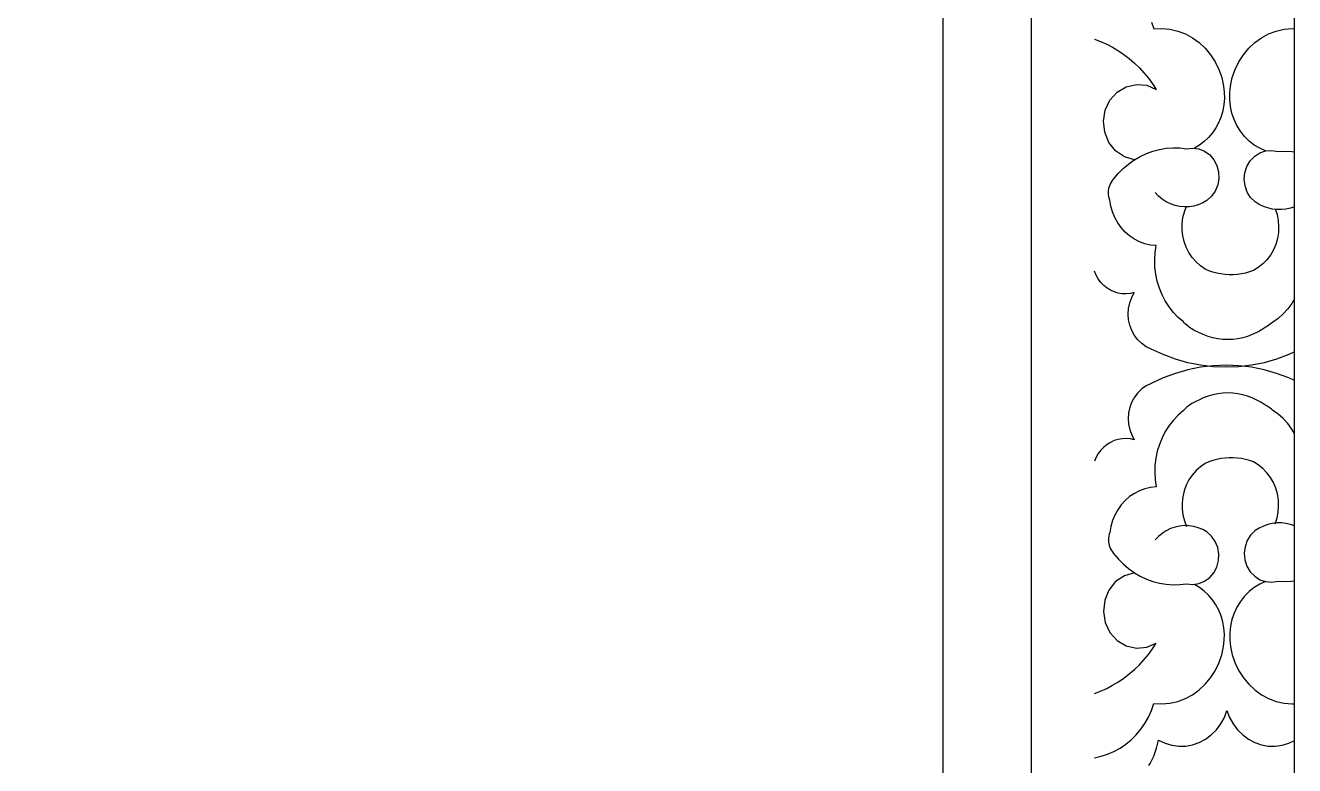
# Model space of a CAD drawing. Extents: x 1188826 to 1909461, y 608442 to 1651179.
# Drawn here: x 1660401.7 to 1660852.5, y 1029419.3 to 1029682.4 of the extents above; entities that cross this region are included whole.
import ezdxf

# ---------------------------------------------------------------- set-up
doc = ezdxf.new("R2010")
doc.units = 0
doc.header["$LTSCALE"] = 1000
doc.header["$MEASUREMENT"] = 0
doc.layers.add('窗', color=4, linetype='Continuous')
doc.layers.add('立面线', color=40, linetype='Continuous')

# ---------------------------------------------------------------- blocks, each defined once
blk = doc.blocks.new('EHYTERHT5EHTER')
at = {"layer": '窗', "ltscale": 3}
blk.add_lwpolyline([(76049.19, -231660.6), (77243.13, -231660.6), (77243.13, -233330.6), (76049.19, -233330.6)], close=True, dxfattribs=at)

msp = doc.modelspace()

# ---------------------------------------------------------------- linework, layer by layer
at = {"layer": '立面线'}
for p, q in [((1660727.68, 1028413.42), (1660727.66, 1032663.42)), ((1660758.89, 1032633.42), (1660758.89, 1028443.42)), ((1660852.52, 1028443.42), (1660852.52, 1032543.42)), ((1660801.68, 1029683.54), (1660802.54, 1029681.09)), ((1660802.54, 1029681.09), (1660805.39, 1029681.22)), ((1660805.39, 1029681.22), (1660808.23, 1029680.97)), ((1660808.23, 1029680.97), (1660811.02, 1029680.33)), ((1660845.99, 1029680.33), (1660848.78, 1029680.97)), ((1660848.78, 1029680.97), (1660851.62, 1029681.22)), ((1660851.62, 1029681.22), (1660852.52, 1029681.18)), ((1660781.41, 1029677.48), (1660783.62, 1029676.64)), ((1660783.62, 1029676.64), (1660785.77, 1029675.67)), ((1660811.02, 1029680.33), (1660813.71, 1029679.32)), ((1660813.71, 1029679.32), (1660816.27, 1029677.95)), ((1660816.27, 1029677.95), (1660818.64, 1029676.25)), ((1660818.64, 1029676.25), (1660820.8, 1029674.23)), ((1660836.21, 1029674.23), (1660838.37, 1029676.25)), ((1660838.37, 1029676.25), (1660840.74, 1029677.95)), ((1660840.74, 1029677.95), (1660843.29, 1029679.32)), ((1660843.29, 1029679.32), (1660845.99, 1029680.33)), ((1660785.77, 1029675.67), (1660787.88, 1029674.58)), ((1660787.88, 1029674.58), (1660789.92, 1029673.36)), ((1660789.92, 1029673.36), (1660791.9, 1029672.01)), ((1660791.9, 1029672.01), (1660793.81, 1029670.55)), ((1660820.8, 1029674.23), (1660822.7, 1029671.94)), ((1660822.7, 1029671.94), (1660824.32, 1029669.41)), ((1660832.68, 1029669.41), (1660834.31, 1029671.94)), ((1660834.31, 1029671.94), (1660836.21, 1029674.23)), ((1660793.81, 1029670.55), (1660795.63, 1029668.98)), ((1660795.63, 1029668.98), (1660797.37, 1029667.29)), ((1660797.37, 1029667.29), (1660799.02, 1029665.51)), ((1660824.32, 1029669.41), (1660825.64, 1029666.68)), ((1660831.37, 1029666.68), (1660832.68, 1029669.41)), ((1660799.02, 1029665.51), (1660800.58, 1029663.62)), ((1660800.58, 1029663.62), (1660802.03, 1029661.65)), ((1660825.64, 1029666.68), (1660826.63, 1029663.8)), ((1660826.63, 1029663.8), (1660827.27, 1029660.8)), ((1660829.74, 1029660.8), (1660830.38, 1029663.8)), ((1660830.38, 1029663.8), (1660831.37, 1029666.68)), ((1660786.92, 1029655.79), (1660789.48, 1029658.65)), ((1660789.48, 1029658.65), (1660792.7, 1029660.57)), ((1660792.7, 1029660.57), (1660796.3, 1029661.41)), ((1660796.3, 1029661.41), (1660799.97, 1029661.07)), ((1660799.97, 1029661.07), (1660803.38, 1029659.59)), ((1660802.03, 1029661.65), (1660803.38, 1029659.59)), ((1660827.27, 1029660.8), (1660827.53, 1029658.61)), ((1660827.53, 1029658.61), (1660827.57, 1029656.4)), ((1660829.46, 1029655.97), (1660829.47, 1029658.4)), ((1660829.47, 1029658.4), (1660829.74, 1029660.8)), ((1660785.25, 1029652.25), (1660786.92, 1029655.79)), ((1660827.39, 1029654.2), (1660826.99, 1029652.04)), ((1660827.57, 1029656.4), (1660827.39, 1029654.2)), ((1660829.71, 1029653.57), (1660829.46, 1029655.97)), ((1660784.61, 1029648.34), (1660785.25, 1029652.25)), ((1660826.38, 1029649.93), (1660825.56, 1029647.91)), ((1660826.99, 1029652.04), (1660826.38, 1029649.93)), ((1660830.23, 1029651.21), (1660829.71, 1029653.57)), ((1660831, 1029648.94), (1660830.23, 1029651.21)), ((1660785.05, 1029644.4), (1660784.61, 1029648.34)), ((1660824.54, 1029645.99), (1660823.34, 1029644.2)), ((1660825.56, 1029647.91), (1660824.54, 1029645.99)), ((1660832.02, 1029646.78), (1660831, 1029648.94)), ((1660833.26, 1029644.76), (1660832.02, 1029646.78)), ((1660834.72, 1029642.92), (1660833.26, 1029644.76)), ((1660786.53, 1029640.77), (1660785.05, 1029644.4)), ((1660788.94, 1029637.76), (1660786.53, 1029640.77)), ((1660820.44, 1029641.1), (1660818.77, 1029639.82)), ((1660821.97, 1029642.57), (1660820.44, 1029641.1)), ((1660823.34, 1029644.2), (1660821.97, 1029642.57)), ((1660836.37, 1029641.27), (1660834.72, 1029642.92)), ((1660838.18, 1029639.85), (1660836.37, 1029641.27)), ((1660792.05, 1029635.64), (1660788.94, 1029637.76)), ((1660795.6, 1029634.6), (1660792.05, 1029635.64)), ((1660795.6, 1029634.6), (1660797.65, 1029635.79)), ((1660797.65, 1029635.79), (1660799.87, 1029636.84)), ((1660799.87, 1029636.84), (1660802.17, 1029637.68)), ((1660802.17, 1029637.68), (1660804.52, 1029638.29)), ((1660804.52, 1029638.29), (1660806.92, 1029638.69)), ((1660806.92, 1029638.69), (1660809.34, 1029638.86)), ((1660809.34, 1029638.86), (1660811.76, 1029638.8)), ((1660811.76, 1029638.8), (1660814.17, 1029638.51)), ((1660814.17, 1029638.51), (1660816.34, 1029638.76)), ((1660816.34, 1029638.76), (1660818.5, 1029638.47)), ((1660818.77, 1029639.82), (1660816.99, 1029638.73)), ((1660818.5, 1029638.47), (1660820.55, 1029637.65)), ((1660820.55, 1029637.65), (1660822.36, 1029636.33)), ((1660822.36, 1029636.33), (1660823.84, 1029634.61)), ((1660836.78, 1029634.22), (1660838.35, 1029635.86)), ((1660840.14, 1029638.67), (1660838.18, 1029639.85)), ((1660838.35, 1029635.86), (1660840.22, 1029637.06)), ((1660842.22, 1029637.74), (1660840.14, 1029638.67)), ((1660840.22, 1029637.06), (1660842.22, 1029637.74)), ((1660842.22, 1029637.74), (1660842.3, 1029637.76)), ((1660842.3, 1029637.76), (1660844.48, 1029637.93)), ((1660844.48, 1029637.93), (1660846.63, 1029637.55)), ((1660846.63, 1029637.55), (1660849.05, 1029637.69)), ((1660849.05, 1029637.69), (1660851.48, 1029637.6)), ((1660851.48, 1029637.6), (1660852.52, 1029637.47)), ((1660789.85, 1029629.67), (1660791.61, 1029631.47)), ((1660791.61, 1029631.47), (1660793.5, 1029633.1)), ((1660793.5, 1029633.1), (1660795.52, 1029634.54)), ((1660795.52, 1029634.54), (1660795.6, 1029634.6)), ((1660823.84, 1029634.61), (1660824.91, 1029632.56)), ((1660824.91, 1029632.56), (1660825.52, 1029630.3)), ((1660834.88, 1029630.02), (1660835.6, 1029632.24)), ((1660835.6, 1029632.24), (1660836.78, 1029634.22)), ((1660787.12, 1029626.11), (1660787.44, 1029626.69)), ((1660787.44, 1029626.69), (1660787.82, 1029627.22)), ((1660787.82, 1029627.22), (1660788.24, 1029627.71)), ((1660788.24, 1029627.71), (1660789.85, 1029629.67)), ((1660825.63, 1029627.95), (1660825.23, 1029625.64)), ((1660825.52, 1029630.3), (1660825.63, 1029627.95)), ((1660834.65, 1029627.68), (1660834.88, 1029630.02)), ((1660834.93, 1029625.35), (1660834.65, 1029627.68)), ((1660786.38, 1029622.9), (1660786.41, 1029623.57)), ((1660786.42, 1029622.23), (1660786.38, 1029622.9)), ((1660786.41, 1029623.57), (1660786.49, 1029624.23)), ((1660786.52, 1029621.57), (1660786.42, 1029622.23)), ((1660786.49, 1029624.23), (1660786.64, 1029624.88)), ((1660786.64, 1029624.88), (1660786.85, 1029625.51)), ((1660786.85, 1029625.51), (1660787.12, 1029626.11)), ((1660804.16, 1029621.69), (1660802.95, 1029622.95)), ((1660824.35, 1029623.48), (1660823.04, 1029621.61)), ((1660825.23, 1029625.64), (1660824.35, 1029623.48)), ((1660835.7, 1029623.14), (1660834.93, 1029625.35)), ((1660836.91, 1029621.19), (1660835.7, 1029623.14)), ((1660786.68, 1029620.93), (1660786.52, 1029621.57)), ((1660786.9, 1029620.3), (1660786.68, 1029620.93)), ((1660787.27, 1029618.16), (1660786.9, 1029620.3)), ((1660787.86, 1029616.08), (1660787.27, 1029618.16)), ((1660805.49, 1029620.6), (1660804.16, 1029621.69)), ((1660806.93, 1029619.67), (1660805.49, 1029620.6)), ((1660808.45, 1029618.92), (1660806.93, 1029619.67)), ((1660810.05, 1029618.37), (1660808.45, 1029618.92)), ((1660811.69, 1029618.01), (1660810.05, 1029618.37)), ((1660813.36, 1029617.86), (1660811.69, 1029618.01)), ((1660813.35, 1029616.11), (1660814.09, 1029618.11)), ((1660815.03, 1029617.91), (1660813.36, 1029617.86)), ((1660816.69, 1029618.16), (1660815.03, 1029617.91)), ((1660818.31, 1029618.62), (1660816.69, 1029618.16)), ((1660819.87, 1029619.27), (1660818.31, 1029618.62)), ((1660821.36, 1029620.11), (1660819.87, 1029619.27)), ((1660823.04, 1029621.61), (1660821.36, 1029620.11)), ((1660838.52, 1029619.6), (1660836.91, 1029621.19)), ((1660839.93, 1029618.72), (1660838.52, 1029619.6)), ((1660841.42, 1029618.01), (1660839.93, 1029618.72)), ((1660842.97, 1029617.47), (1660841.42, 1029618.01)), ((1660852.52, 1029617.93), (1660851.03, 1029617.42)), ((1660788.68, 1029614.09), (1660787.86, 1029616.08)), ((1660789.71, 1029612.22), (1660788.68, 1029614.09)), ((1660812.59, 1029611.89), (1660812.85, 1029614.03)), ((1660812.85, 1029614.03), (1660813.35, 1029616.11)), ((1660844.56, 1029617.1), (1660842.97, 1029617.47)), ((1660846.18, 1029616.91), (1660844.56, 1029617.1)), ((1660845.67, 1029617.17), (1660846.31, 1029615.13)), ((1660847.81, 1029616.9), (1660846.18, 1029616.91)), ((1660846.31, 1029615.13), (1660846.7, 1029613.02)), ((1660849.44, 1029617.07), (1660847.81, 1029616.9)), ((1660851.03, 1029617.42), (1660849.44, 1029617.07)), ((1660790.93, 1029610.49), (1660789.71, 1029612.22)), ((1660792.34, 1029608.92), (1660790.93, 1029610.49)), ((1660793.91, 1029607.55), (1660792.34, 1029608.92)), ((1660812.58, 1029609.73), (1660812.59, 1029611.89)), ((1660812.82, 1029607.59), (1660812.58, 1029609.73)), ((1660846.75, 1029608.72), (1660846.4, 1029606.6)), ((1660846.7, 1029613.02), (1660846.85, 1029610.87)), ((1660846.85, 1029610.87), (1660846.75, 1029608.72)), ((1660795.62, 1029606.39), (1660793.91, 1029607.55)), ((1660797.44, 1029605.45), (1660795.62, 1029606.39)), ((1660799.35, 1029604.75), (1660797.44, 1029605.45)), ((1660801.33, 1029604.3), (1660799.35, 1029604.75)), ((1660803.34, 1029604.1), (1660801.33, 1029604.3)), ((1660802.97, 1029601.57), (1660803.34, 1029604.1)), ((1660813.31, 1029605.5), (1660812.82, 1029607.59)), ((1660814.04, 1029603.5), (1660813.31, 1029605.5)), ((1660845.8, 1029604.54), (1660844.98, 1029602.58)), ((1660846.4, 1029606.6), (1660845.8, 1029604.54)), ((1660802.82, 1029599.02), (1660802.97, 1029601.57)), ((1660814.99, 1029601.6), (1660814.04, 1029603.5)), ((1660816.16, 1029599.85), (1660814.99, 1029601.6)), ((1660817.52, 1029598.28), (1660816.16, 1029599.85)), ((1660843.93, 1029600.74), (1660842.67, 1029599.07)), ((1660844.98, 1029602.58), (1660843.93, 1029600.74)), ((1660802.91, 1029596.46), (1660802.82, 1029599.02)), ((1660803.21, 1029593.93), (1660802.91, 1029596.46)), ((1660819.05, 1029596.89), (1660817.52, 1029598.28)), ((1660820.73, 1029595.73), (1660819.05, 1029596.89)), ((1660822.1, 1029595.16), (1660820.73, 1029595.73)), ((1660823.5, 1029594.69), (1660822.1, 1029595.16)), ((1660837.89, 1029595.22), (1660836.5, 1029594.73)), ((1660839.63, 1029596.28), (1660837.89, 1029595.22)), ((1660841.23, 1029597.57), (1660839.63, 1029596.28)), ((1660842.67, 1029599.07), (1660841.23, 1029597.57)), ((1660782.02, 1029593.55), (1660781.41, 1029594.96)), ((1660782.79, 1029592.24), (1660782.02, 1029593.55)), ((1660783.7, 1029591.03), (1660782.79, 1029592.24)), ((1660784.74, 1029589.95), (1660783.7, 1029591.03)), ((1660803.74, 1029591.43), (1660803.21, 1029593.93)), ((1660804.48, 1029589), (1660803.74, 1029591.43)), ((1660824.92, 1029594.31), (1660823.5, 1029594.69)), ((1660826.36, 1029594.02), (1660824.92, 1029594.31)), ((1660827.81, 1029593.83), (1660826.36, 1029594.02)), ((1660829.27, 1029593.74), (1660827.81, 1029593.83)), ((1660830.73, 1029593.74), (1660829.27, 1029593.74)), ((1660832.19, 1029593.85), (1660830.73, 1029593.74)), ((1660833.65, 1029594.05), (1660832.19, 1029593.85)), ((1660835.08, 1029594.34), (1660833.65, 1029594.05)), ((1660836.5, 1029594.73), (1660835.08, 1029594.34)), ((1660785.9, 1029589.02), (1660784.74, 1029589.95)), ((1660787.15, 1029588.24), (1660785.9, 1029589.02)), ((1660788.48, 1029587.64), (1660787.15, 1029588.24)), ((1660789.86, 1029587.21), (1660788.48, 1029587.64)), ((1660791.29, 1029586.97), (1660789.86, 1029587.21)), ((1660792.73, 1029586.92), (1660791.29, 1029586.97)), ((1660794.17, 1029587.06), (1660792.73, 1029586.92)), ((1660795.58, 1029587.38), (1660794.17, 1029587.06)), ((1660794.64, 1029585.63), (1660795.58, 1029587.38)), ((1660805.44, 1029586.66), (1660804.48, 1029589)), ((1660806.59, 1029584.42), (1660805.44, 1029586.66)), ((1660793.42, 1029579.76), (1660793.55, 1029581.77)), ((1660793.55, 1029581.77), (1660793.96, 1029583.75)), ((1660793.96, 1029583.75), (1660794.64, 1029585.63)), ((1660807.94, 1029582.32), (1660806.59, 1029584.42)), ((1660809.47, 1029580.36), (1660807.94, 1029582.32)), ((1660850.08, 1029581.58), (1660848.43, 1029579.8)), ((1660851.54, 1029583.52), (1660850.08, 1029581.58)), ((1660852.52, 1029585.13), (1660851.54, 1029583.52)), ((1660793.57, 1029577.74), (1660793.42, 1029579.76)), ((1660794.01, 1029575.77), (1660793.57, 1029577.74)), ((1660811.16, 1029578.56), (1660809.47, 1029580.36)), ((1660813, 1029576.95), (1660811.16, 1029578.56)), ((1660846.64, 1029578.21), (1660844.7, 1029576.82)), ((1660848.43, 1029579.8), (1660846.64, 1029578.21)), ((1660794.71, 1029573.9), (1660794.01, 1029575.77)), ((1660795.67, 1029572.16), (1660794.71, 1029573.9)), ((1660813.4, 1029576.55), (1660813, 1029576.95)), ((1660813.81, 1029576.17), (1660813.4, 1029576.55)), ((1660814.23, 1029575.8), (1660813.81, 1029576.17)), ((1660814.66, 1029575.45), (1660814.23, 1029575.8)), ((1660815.1, 1029575.12), (1660814.66, 1029575.45)), ((1660815.56, 1029574.8), (1660815.1, 1029575.12)), ((1660816.02, 1029574.49), (1660815.56, 1029574.8)), ((1660816.49, 1029574.2), (1660816.02, 1029574.49)), ((1660816.97, 1029573.93), (1660816.49, 1029574.2)), ((1660817.46, 1029573.68), (1660816.97, 1029573.93)), ((1660817.95, 1029573.44), (1660817.46, 1029573.68)), ((1660818.45, 1029573.23), (1660817.95, 1029573.44)), ((1660820.09, 1029572.46), (1660818.45, 1029573.23)), ((1660821.77, 1029571.82), (1660820.09, 1029572.46)), ((1660837.48, 1029572.46), (1660835.8, 1029571.82)), ((1660839.11, 1029573.23), (1660837.48, 1029572.46)), ((1660839.6, 1029573.48), (1660839.11, 1029573.23)), ((1660840.09, 1029573.74), (1660839.6, 1029573.48)), ((1660840.57, 1029574.01), (1660840.09, 1029573.74)), ((1660841.05, 1029574.29), (1660840.57, 1029574.01)), ((1660841.52, 1029574.58), (1660841.05, 1029574.29)), ((1660841.99, 1029574.87), (1660841.52, 1029574.58)), ((1660842.45, 1029575.18), (1660841.99, 1029574.87)), ((1660842.91, 1029575.49), (1660842.45, 1029575.18)), ((1660843.37, 1029575.81), (1660842.91, 1029575.49)), ((1660843.82, 1029576.14), (1660843.37, 1029575.81)), ((1660844.26, 1029576.48), (1660843.82, 1029576.14)), ((1660844.7, 1029576.82), (1660844.26, 1029576.48)), ((1660796.86, 1029570.6), (1660795.67, 1029572.16)), ((1660798.25, 1029569.25), (1660796.86, 1029570.6)), ((1660799.82, 1029568.14), (1660798.25, 1029569.25)), ((1660801.53, 1029567.3), (1660799.82, 1029568.14)), ((1660823.49, 1029571.32), (1660821.77, 1029571.82)), ((1660825.24, 1029570.96), (1660823.49, 1029571.32)), ((1660827, 1029570.75), (1660825.24, 1029570.96)), ((1660828.78, 1029570.68), (1660827, 1029570.75)), ((1660830.56, 1029570.75), (1660828.78, 1029570.68)), ((1660832.33, 1029570.96), (1660830.56, 1029570.75)), ((1660834.08, 1029571.32), (1660832.33, 1029570.96)), ((1660835.8, 1029571.82), (1660834.08, 1029571.32)), ((1660805.83, 1029565.37), (1660801.53, 1029567.34)), ((1660810.21, 1029563.75), (1660805.83, 1029565.37)), ((1660814.64, 1029562.49), (1660810.21, 1029563.75)), ((1660846.14, 1029563.75), (1660841.7, 1029562.49)), ((1660850.52, 1029565.37), (1660846.14, 1029563.75)), ((1660852.52, 1029566.29), (1660850.52, 1029565.37)), ((1660814.64, 1029559.94), (1660810.21, 1029558.68)), ((1660819.13, 1029561.58), (1660814.64, 1029562.49)), ((1660819.13, 1029560.85), (1660814.64, 1029559.94)), ((1660823.64, 1029561.03), (1660819.13, 1029561.58)), ((1660823.64, 1029561.4), (1660819.13, 1029560.85)), ((1660828.17, 1029561.58), (1660823.64, 1029561.4)), ((1660828.17, 1029560.85), (1660823.64, 1029561.03)), ((1660832.7, 1029561.4), (1660828.17, 1029561.58)), ((1660832.7, 1029561.03), (1660828.17, 1029560.85)), ((1660837.22, 1029561.58), (1660832.7, 1029561.03)), ((1660837.22, 1029560.85), (1660832.7, 1029561.4)), ((1660841.7, 1029562.49), (1660837.22, 1029561.58)), ((1660841.7, 1029559.94), (1660837.22, 1029560.85)), ((1660846.14, 1029558.68), (1660841.7, 1029559.94)), ((1660801.53, 1029555.12), (1660799.82, 1029554.28)), ((1660805.83, 1029557.05), (1660801.53, 1029555.08)), ((1660810.21, 1029558.68), (1660805.83, 1029557.05)), ((1660850.52, 1029557.05), (1660846.14, 1029558.68)), ((1660852.52, 1029556.13), (1660850.52, 1029557.05)), ((1660795.67, 1029550.27), (1660794.71, 1029548.53)), ((1660796.86, 1029551.83), (1660795.67, 1029550.27)), ((1660798.25, 1029553.18), (1660796.86, 1029551.83)), ((1660799.82, 1029554.28), (1660798.25, 1029553.18)), ((1660820.09, 1029549.97), (1660818.45, 1029549.2)), ((1660821.77, 1029550.61), (1660820.09, 1029549.97)), ((1660823.49, 1029551.11), (1660821.77, 1029550.61)), ((1660825.24, 1029551.46), (1660823.49, 1029551.11)), ((1660827, 1029551.68), (1660825.24, 1029551.46)), ((1660828.78, 1029551.75), (1660827, 1029551.68)), ((1660830.56, 1029551.68), (1660828.78, 1029551.75)), ((1660832.33, 1029551.46), (1660830.56, 1029551.68)), ((1660834.08, 1029551.11), (1660832.33, 1029551.46)), ((1660835.8, 1029550.61), (1660834.08, 1029551.11)), ((1660837.48, 1029549.97), (1660835.8, 1029550.61)), ((1660839.11, 1029549.2), (1660837.48, 1029549.97)), ((1660794.01, 1029546.65), (1660793.57, 1029544.69)), ((1660794.71, 1029548.53), (1660794.01, 1029546.65)), ((1660813, 1029545.48), (1660811.16, 1029543.86)), ((1660813.4, 1029545.87), (1660813, 1029545.48)), ((1660813.81, 1029546.26), (1660813.4, 1029545.87)), ((1660814.23, 1029546.62), (1660813.81, 1029546.26)), ((1660814.66, 1029546.98), (1660814.23, 1029546.62)), ((1660815.1, 1029547.31), (1660814.66, 1029546.98)), ((1660815.56, 1029547.63), (1660815.1, 1029547.31)), ((1660816.02, 1029547.94), (1660815.56, 1029547.63)), ((1660816.49, 1029548.23), (1660816.02, 1029547.94)), ((1660816.97, 1029548.5), (1660816.49, 1029548.23)), ((1660817.46, 1029548.75), (1660816.97, 1029548.5)), ((1660817.95, 1029548.98), (1660817.46, 1029548.75)), ((1660818.45, 1029549.2), (1660817.95, 1029548.98)), ((1660839.6, 1029548.95), (1660839.11, 1029549.2)), ((1660840.09, 1029548.69), (1660839.6, 1029548.95)), ((1660840.57, 1029548.42), (1660840.09, 1029548.69)), ((1660841.05, 1029548.14), (1660840.57, 1029548.42)), ((1660841.52, 1029547.85), (1660841.05, 1029548.14)), ((1660841.99, 1029547.56), (1660841.52, 1029547.85)), ((1660842.45, 1029547.25), (1660841.99, 1029547.56)), ((1660842.91, 1029546.94), (1660842.45, 1029547.25)), ((1660843.37, 1029546.62), (1660842.91, 1029546.94)), ((1660843.82, 1029546.29), (1660843.37, 1029546.62)), ((1660844.26, 1029545.95), (1660843.82, 1029546.29)), ((1660844.7, 1029545.61), (1660844.26, 1029545.95)), ((1660846.64, 1029544.22), (1660844.7, 1029545.61)), ((1660793.57, 1029544.69), (1660793.42, 1029542.67)), ((1660793.42, 1029542.67), (1660793.55, 1029540.65)), ((1660809.47, 1029542.07), (1660807.94, 1029540.11)), ((1660811.16, 1029543.86), (1660809.47, 1029542.07)), ((1660848.43, 1029542.63), (1660846.64, 1029544.22)), ((1660850.08, 1029540.85), (1660848.43, 1029542.63)), ((1660793.55, 1029540.65), (1660793.96, 1029538.68)), ((1660793.96, 1029538.68), (1660794.64, 1029536.8)), ((1660794.64, 1029536.8), (1660795.58, 1029535.05)), ((1660806.59, 1029538.01), (1660805.44, 1029535.77)), ((1660807.94, 1029540.11), (1660806.59, 1029538.01)), ((1660851.54, 1029538.91), (1660850.08, 1029540.85)), ((1660852.52, 1029537.3), (1660851.54, 1029538.91)), ((1660784.74, 1029532.48), (1660783.7, 1029531.4)), ((1660785.9, 1029533.41), (1660784.74, 1029532.48)), ((1660787.15, 1029534.18), (1660785.9, 1029533.41)), ((1660788.48, 1029534.79), (1660787.15, 1029534.18)), ((1660789.86, 1029535.22), (1660788.48, 1029534.79)), ((1660791.29, 1029535.46), (1660789.86, 1029535.22)), ((1660792.73, 1029535.51), (1660791.29, 1029535.46)), ((1660794.17, 1029535.37), (1660792.73, 1029535.51)), ((1660795.58, 1029535.05), (1660794.17, 1029535.37)), ((1660804.48, 1029533.43), (1660803.74, 1029531)), ((1660805.44, 1029535.77), (1660804.48, 1029533.43)), ((1660782.02, 1029528.87), (1660781.41, 1029527.47)), ((1660782.79, 1029530.19), (1660782.02, 1029528.87)), ((1660783.7, 1029531.4), (1660782.79, 1029530.19)), ((1660803.21, 1029528.5), (1660802.91, 1029525.97)), ((1660803.74, 1029531), (1660803.21, 1029528.5)), ((1660823.5, 1029527.74), (1660822.1, 1029527.27)), ((1660824.92, 1029528.12), (1660823.5, 1029527.74)), ((1660826.36, 1029528.41), (1660824.92, 1029528.12)), ((1660827.81, 1029528.6), (1660826.36, 1029528.41)), ((1660829.27, 1029528.69), (1660827.81, 1029528.6)), ((1660830.73, 1029528.68), (1660829.27, 1029528.69)), ((1660832.19, 1029528.58), (1660830.73, 1029528.68)), ((1660833.65, 1029528.38), (1660832.19, 1029528.58)), ((1660835.08, 1029528.09), (1660833.65, 1029528.38)), ((1660836.5, 1029527.69), (1660835.08, 1029528.09)), ((1660837.89, 1029527.21), (1660836.5, 1029527.69)), ((1660802.91, 1029525.97), (1660802.82, 1029523.41)), ((1660802.82, 1029523.41), (1660802.97, 1029520.85)), ((1660817.52, 1029524.15), (1660816.16, 1029522.57)), ((1660819.05, 1029525.53), (1660817.52, 1029524.15)), ((1660820.73, 1029526.7), (1660819.05, 1029525.53)), ((1660822.1, 1029527.27), (1660820.73, 1029526.7)), ((1660839.63, 1029526.15), (1660837.89, 1029527.21)), ((1660841.23, 1029524.86), (1660839.63, 1029526.15)), ((1660842.67, 1029523.36), (1660841.23, 1029524.86)), ((1660843.93, 1029521.69), (1660842.67, 1029523.36)), ((1660802.97, 1029520.85), (1660803.34, 1029518.33)), ((1660814.04, 1029518.93), (1660813.31, 1029516.92)), ((1660814.99, 1029520.82), (1660814.04, 1029518.93)), ((1660816.16, 1029522.57), (1660814.99, 1029520.82)), ((1660844.98, 1029519.85), (1660843.93, 1029521.69)), ((1660845.8, 1029517.89), (1660844.98, 1029519.85)), ((1660793.91, 1029514.88), (1660792.34, 1029513.5)), ((1660795.62, 1029516.04), (1660793.91, 1029514.88)), ((1660797.44, 1029516.98), (1660795.62, 1029516.04)), ((1660799.35, 1029517.68), (1660797.44, 1029516.98)), ((1660801.33, 1029518.13), (1660799.35, 1029517.68)), ((1660803.34, 1029518.33), (1660801.33, 1029518.13)), ((1660812.82, 1029514.83), (1660812.58, 1029512.69)), ((1660813.31, 1029516.92), (1660812.82, 1029514.83)), ((1660846.4, 1029515.83), (1660845.8, 1029517.89)), ((1660846.75, 1029513.71), (1660846.4, 1029515.83)), ((1660789.71, 1029510.21), (1660788.68, 1029508.34)), ((1660790.93, 1029511.94), (1660789.71, 1029510.21)), ((1660792.34, 1029513.5), (1660790.93, 1029511.94)), ((1660812.58, 1029512.69), (1660812.59, 1029510.54)), ((1660812.59, 1029510.54), (1660812.85, 1029508.4)), ((1660846.31, 1029507.3), (1660846.7, 1029509.41)), ((1660846.7, 1029509.41), (1660846.85, 1029511.56)), ((1660846.85, 1029511.56), (1660846.75, 1029513.71)), ((1660787.86, 1029506.35), (1660787.27, 1029504.27)), ((1660788.68, 1029508.34), (1660787.86, 1029506.35)), ((1660812.85, 1029508.4), (1660813.35, 1029506.32)), ((1660813.35, 1029506.32), (1660814.09, 1029504.31)), ((1660842.97, 1029504.96), (1660841.42, 1029504.42)), ((1660844.56, 1029505.33), (1660842.97, 1029504.96)), ((1660846.18, 1029505.52), (1660844.56, 1029505.33)), ((1660845.67, 1029505.25), (1660846.31, 1029507.3)), ((1660847.81, 1029505.53), (1660846.18, 1029505.52)), ((1660849.44, 1029505.36), (1660847.81, 1029505.53)), ((1660851.03, 1029505), (1660849.44, 1029505.36)), ((1660852.52, 1029504.5), (1660851.03, 1029505)), ((1660786.52, 1029500.85), (1660786.42, 1029500.19)), ((1660786.68, 1029501.5), (1660786.52, 1029500.85)), ((1660786.9, 1029502.12), (1660786.68, 1029501.5)), ((1660787.27, 1029504.27), (1660786.9, 1029502.12)), ((1660804.16, 1029500.73), (1660802.95, 1029499.48)), ((1660805.49, 1029501.83), (1660804.16, 1029500.73)), ((1660806.93, 1029502.76), (1660805.49, 1029501.83)), ((1660808.45, 1029503.51), (1660806.93, 1029502.76)), ((1660810.05, 1029504.06), (1660808.45, 1029503.51)), ((1660811.69, 1029504.42), (1660810.05, 1029504.06)), ((1660813.36, 1029504.57), (1660811.69, 1029504.42)), ((1660815.03, 1029504.52), (1660813.36, 1029504.57)), ((1660816.69, 1029504.27), (1660815.03, 1029504.52)), ((1660818.31, 1029503.81), (1660816.69, 1029504.27)), ((1660819.87, 1029503.16), (1660818.31, 1029503.81)), ((1660821.36, 1029502.32), (1660819.87, 1029503.16)), ((1660823.04, 1029500.82), (1660821.36, 1029502.32)), ((1660824.35, 1029498.95), (1660823.04, 1029500.82)), ((1660836.91, 1029501.24), (1660835.7, 1029499.28)), ((1660838.52, 1029502.83), (1660836.91, 1029501.24)), ((1660839.93, 1029503.71), (1660838.52, 1029502.83)), ((1660841.42, 1029504.42), (1660839.93, 1029503.71)), ((1660786.42, 1029500.19), (1660786.38, 1029499.53)), ((1660786.38, 1029499.53), (1660786.41, 1029498.86)), ((1660786.41, 1029498.86), (1660786.49, 1029498.2)), ((1660786.49, 1029498.2), (1660786.64, 1029497.55)), ((1660786.64, 1029497.55), (1660786.85, 1029496.92)), ((1660786.85, 1029496.92), (1660787.12, 1029496.31)), ((1660787.12, 1029496.31), (1660787.44, 1029495.74)), ((1660825.23, 1029496.79), (1660824.35, 1029498.95)), ((1660825.63, 1029494.48), (1660825.23, 1029496.79)), ((1660834.93, 1029497.08), (1660834.65, 1029494.75)), ((1660835.7, 1029499.28), (1660834.93, 1029497.08)), ((1660787.44, 1029495.74), (1660787.82, 1029495.21)), ((1660787.82, 1029495.21), (1660788.24, 1029494.72)), ((1660788.24, 1029494.72), (1660789.85, 1029492.76)), ((1660789.85, 1029492.76), (1660791.61, 1029490.96)), ((1660824.91, 1029489.87), (1660825.52, 1029492.13)), ((1660825.52, 1029492.13), (1660825.63, 1029494.48)), ((1660834.65, 1029494.75), (1660834.88, 1029492.41)), ((1660834.88, 1029492.41), (1660835.6, 1029490.19)), ((1660792.05, 1029486.79), (1660788.94, 1029484.67)), ((1660791.61, 1029490.96), (1660793.5, 1029489.33)), ((1660795.6, 1029487.83), (1660792.05, 1029486.79)), ((1660793.5, 1029489.33), (1660795.52, 1029487.89)), ((1660795.52, 1029487.89), (1660795.6, 1029487.83)), ((1660795.6, 1029487.83), (1660797.65, 1029486.64)), ((1660822.36, 1029486.09), (1660823.84, 1029487.82)), ((1660823.84, 1029487.82), (1660824.91, 1029489.87)), ((1660835.6, 1029490.19), (1660836.78, 1029488.2)), ((1660836.78, 1029488.2), (1660838.35, 1029486.57)), ((1660788.94, 1029484.67), (1660786.53, 1029481.66)), ((1660797.65, 1029486.64), (1660799.87, 1029485.59)), ((1660799.87, 1029485.59), (1660802.17, 1029484.75)), ((1660802.17, 1029484.75), (1660804.52, 1029484.13)), ((1660804.52, 1029484.13), (1660806.92, 1029483.74)), ((1660806.92, 1029483.74), (1660809.34, 1029483.57)), ((1660809.34, 1029483.57), (1660811.76, 1029483.63)), ((1660811.76, 1029483.63), (1660814.17, 1029483.91)), ((1660814.17, 1029483.91), (1660816.34, 1029483.66)), ((1660816.34, 1029483.66), (1660818.5, 1029483.96)), ((1660818.77, 1029482.61), (1660816.99, 1029483.69)), ((1660818.5, 1029483.96), (1660820.55, 1029484.78)), ((1660820.44, 1029481.33), (1660818.77, 1029482.61)), ((1660820.55, 1029484.78), (1660822.36, 1029486.09)), ((1660838.18, 1029482.58), (1660836.37, 1029481.15)), ((1660840.14, 1029483.76), (1660838.18, 1029482.58)), ((1660838.35, 1029486.57), (1660840.22, 1029485.37)), ((1660842.22, 1029484.68), (1660840.14, 1029483.76)), ((1660840.22, 1029485.37), (1660842.22, 1029484.68)), ((1660842.22, 1029484.68), (1660842.3, 1029484.67)), ((1660842.3, 1029484.67), (1660844.48, 1029484.5)), ((1660844.48, 1029484.5), (1660846.63, 1029484.88)), ((1660846.63, 1029484.88), (1660849.05, 1029484.74)), ((1660849.05, 1029484.74), (1660851.48, 1029484.82)), ((1660851.48, 1029484.82), (1660852.52, 1029484.96)), ((1660785.05, 1029478.03), (1660784.61, 1029474.09)), ((1660786.53, 1029481.66), (1660785.05, 1029478.03)), ((1660821.97, 1029479.86), (1660820.44, 1029481.33)), ((1660823.34, 1029478.22), (1660821.97, 1029479.86)), ((1660824.54, 1029476.44), (1660823.34, 1029478.22)), ((1660834.72, 1029479.51), (1660833.26, 1029477.67)), ((1660836.37, 1029481.15), (1660834.72, 1029479.51)), ((1660784.61, 1029474.09), (1660785.25, 1029470.18)), ((1660825.56, 1029474.52), (1660824.54, 1029476.44)), ((1660826.38, 1029472.5), (1660825.56, 1029474.52)), ((1660831, 1029473.49), (1660830.23, 1029471.22)), ((1660832.02, 1029475.65), (1660831, 1029473.49)), ((1660833.26, 1029477.67), (1660832.02, 1029475.65)), ((1660785.25, 1029470.18), (1660786.92, 1029466.64)), ((1660826.99, 1029470.39), (1660826.38, 1029472.5)), ((1660827.39, 1029468.22), (1660826.99, 1029470.39)), ((1660829.71, 1029468.86), (1660829.46, 1029466.45)), ((1660830.23, 1029471.22), (1660829.71, 1029468.86)), ((1660786.92, 1029466.64), (1660789.48, 1029463.78)), ((1660827.57, 1029466.03), (1660827.39, 1029468.22)), ((1660827.53, 1029463.82), (1660827.57, 1029466.03)), ((1660829.46, 1029466.45), (1660829.47, 1029464.03)), ((1660789.48, 1029463.78), (1660792.7, 1029461.85)), ((1660792.7, 1029461.85), (1660796.3, 1029461.02)), ((1660796.3, 1029461.02), (1660799.97, 1029461.36)), ((1660799.97, 1029461.36), (1660803.38, 1029462.84)), ((1660800.58, 1029458.81), (1660802.03, 1029460.78)), ((1660802.03, 1029460.78), (1660803.38, 1029462.84)), ((1660826.63, 1029458.63), (1660827.27, 1029461.63)), ((1660827.27, 1029461.63), (1660827.53, 1029463.82)), ((1660829.47, 1029464.03), (1660829.74, 1029461.63)), ((1660829.74, 1029461.63), (1660830.38, 1029458.63)), ((1660797.37, 1029455.14), (1660799.02, 1029456.92)), ((1660799.02, 1029456.92), (1660800.58, 1029458.81)), ((1660824.32, 1029453.02), (1660825.64, 1029455.74)), ((1660825.64, 1029455.74), (1660826.63, 1029458.63)), ((1660830.38, 1029458.63), (1660831.37, 1029455.74)), ((1660831.37, 1029455.74), (1660832.68, 1029453.02)), ((1660791.9, 1029450.42), (1660793.81, 1029451.88)), ((1660793.81, 1029451.88), (1660795.63, 1029453.45)), ((1660795.63, 1029453.45), (1660797.37, 1029455.14)), ((1660822.7, 1029450.49), (1660824.32, 1029453.02)), ((1660832.68, 1029453.02), (1660834.31, 1029450.49)), ((1660783.62, 1029445.79), (1660785.77, 1029446.75)), ((1660785.77, 1029446.75), (1660787.88, 1029447.85)), ((1660787.88, 1029447.85), (1660789.92, 1029449.07)), ((1660789.92, 1029449.07), (1660791.9, 1029450.42)), ((1660818.64, 1029446.18), (1660820.8, 1029448.2)), ((1660820.8, 1029448.2), (1660822.7, 1029450.49)), ((1660834.31, 1029450.49), (1660836.21, 1029448.2)), ((1660836.21, 1029448.2), (1660838.37, 1029446.18)), ((1660781.41, 1029444.95), (1660783.62, 1029445.79)), ((1660808.23, 1029441.46), (1660811.02, 1029442.1)), ((1660811.02, 1029442.1), (1660813.71, 1029443.11)), ((1660813.71, 1029443.11), (1660816.27, 1029444.48)), ((1660816.27, 1029444.48), (1660818.64, 1029446.18)), ((1660838.37, 1029446.18), (1660840.74, 1029444.48)), ((1660840.74, 1029444.48), (1660843.29, 1029443.11)), ((1660843.29, 1029443.11), (1660845.99, 1029442.1)), ((1660845.99, 1029442.1), (1660848.78, 1029441.46)), ((1660800.61, 1029436.55), (1660801.68, 1029438.89)), ((1660801.68, 1029438.89), (1660802.54, 1029441.34)), ((1660802.54, 1029441.34), (1660805.39, 1029441.2)), ((1660805.39, 1029441.2), (1660808.23, 1029441.46)), ((1660827.57, 1029436.43), (1660828.5, 1029438.91)), ((1660828.5, 1029438.91), (1660829.44, 1029436.43)), ((1660848.78, 1029441.46), (1660851.62, 1029441.2)), ((1660851.62, 1029441.2), (1660852.52, 1029441.25)), ((1660797.9, 1029432.22), (1660799.34, 1029434.31)), ((1660799.34, 1029434.31), (1660800.61, 1029436.55)), ((1660824.75, 1029432.04), (1660826.31, 1029434.13)), ((1660826.31, 1029434.13), (1660827.57, 1029436.43)), ((1660829.44, 1029436.43), (1660830.7, 1029434.13)), ((1660830.7, 1029434.13), (1660832.26, 1029432.04)), ((1660792.57, 1029426.9), (1660794.5, 1029428.49)), ((1660794.5, 1029428.49), (1660796.27, 1029430.27)), ((1660796.27, 1029430.27), (1660797.9, 1029432.22)), ((1660803.5, 1029425.46), (1660804.23, 1029428.31)), ((1660804.23, 1029428.31), (1660806.5, 1029427.24)), ((1660818.65, 1029427.52), (1660820.88, 1029428.7)), ((1660820.88, 1029428.7), (1660822.93, 1029430.22)), ((1660822.93, 1029430.22), (1660824.75, 1029432.04)), ((1660832.26, 1029432.04), (1660834.08, 1029430.22)), ((1660834.08, 1029430.22), (1660836.13, 1029428.7)), ((1660836.13, 1029428.7), (1660838.36, 1029427.52)), ((1660850.51, 1029427.24), (1660852.52, 1029428.19)), ((1660786.11, 1029423.35), (1660788.36, 1029424.31)), ((1660788.36, 1029424.31), (1660790.52, 1029425.5)), ((1660790.52, 1029425.5), (1660792.57, 1029426.9)), ((1660802.51, 1029422.7), (1660803.5, 1029425.46)), ((1660806.5, 1029427.24), (1660808.89, 1029426.52)), ((1660808.89, 1029426.52), (1660811.36, 1029426.19)), ((1660811.36, 1029426.19), (1660813.84, 1029426.25)), ((1660813.84, 1029426.25), (1660816.29, 1029426.69)), ((1660816.29, 1029426.69), (1660818.65, 1029427.52)), ((1660838.36, 1029427.52), (1660840.72, 1029426.69)), ((1660840.72, 1029426.69), (1660843.17, 1029426.25)), ((1660843.17, 1029426.25), (1660845.65, 1029426.19)), ((1660845.65, 1029426.19), (1660848.11, 1029426.52)), ((1660848.11, 1029426.52), (1660850.51, 1029427.24)), ((1660781.41, 1029422.09), (1660783.79, 1029422.6)), ((1660783.79, 1029422.6), (1660786.11, 1029423.35)), ((1660800.79, 1029419.28), (1660801.26, 1029420.06)), ((1660801.26, 1029420.06), (1660802.51, 1029422.7))]:
    msp.add_line(p, q, dxfattribs=at)

# ---------------------------------------------------------------- block references
at = {"layer": '窗'}
msp.add_blockref('EHYTERHT5EHTER', (1583484.46, 1261794.02), dxfattribs=at)

doc.saveas('drawing.dxf')
